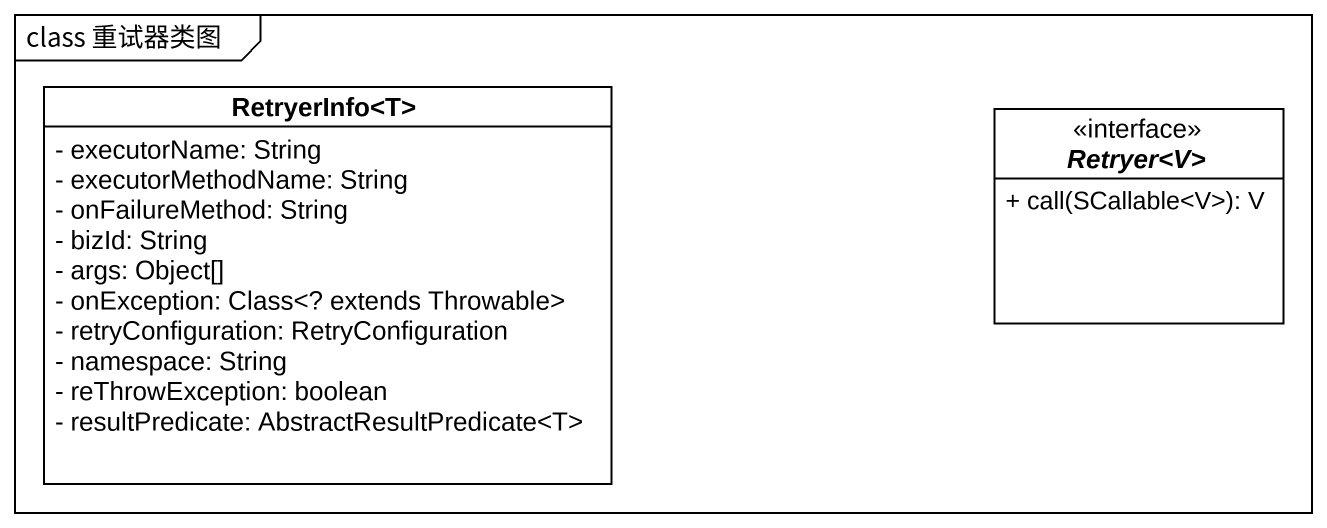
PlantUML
@startuml
mainframe class 重试器类图
hide circle
hide empty members
skinparam classAttributeIconSize 0
class "RetryerInfo<T>" as RetryerInfo_T #FFFFFF {
  - executorName: String
  - executorMethodName: String
  - onFailureMethod: String
  - bizId: String
  - args: Object[]
  - onException: Class<? extends Throwable>
  - retryConfiguration: RetryConfiguration
  - namespace: String
  - reThrowException: boolean
  - resultPredicate: AbstractResultPredicate<T>
}
interface "Retryer<V>" as Retryer_V #FFFFFF {
  + call(SCallable<V>): V
}
@enduml
